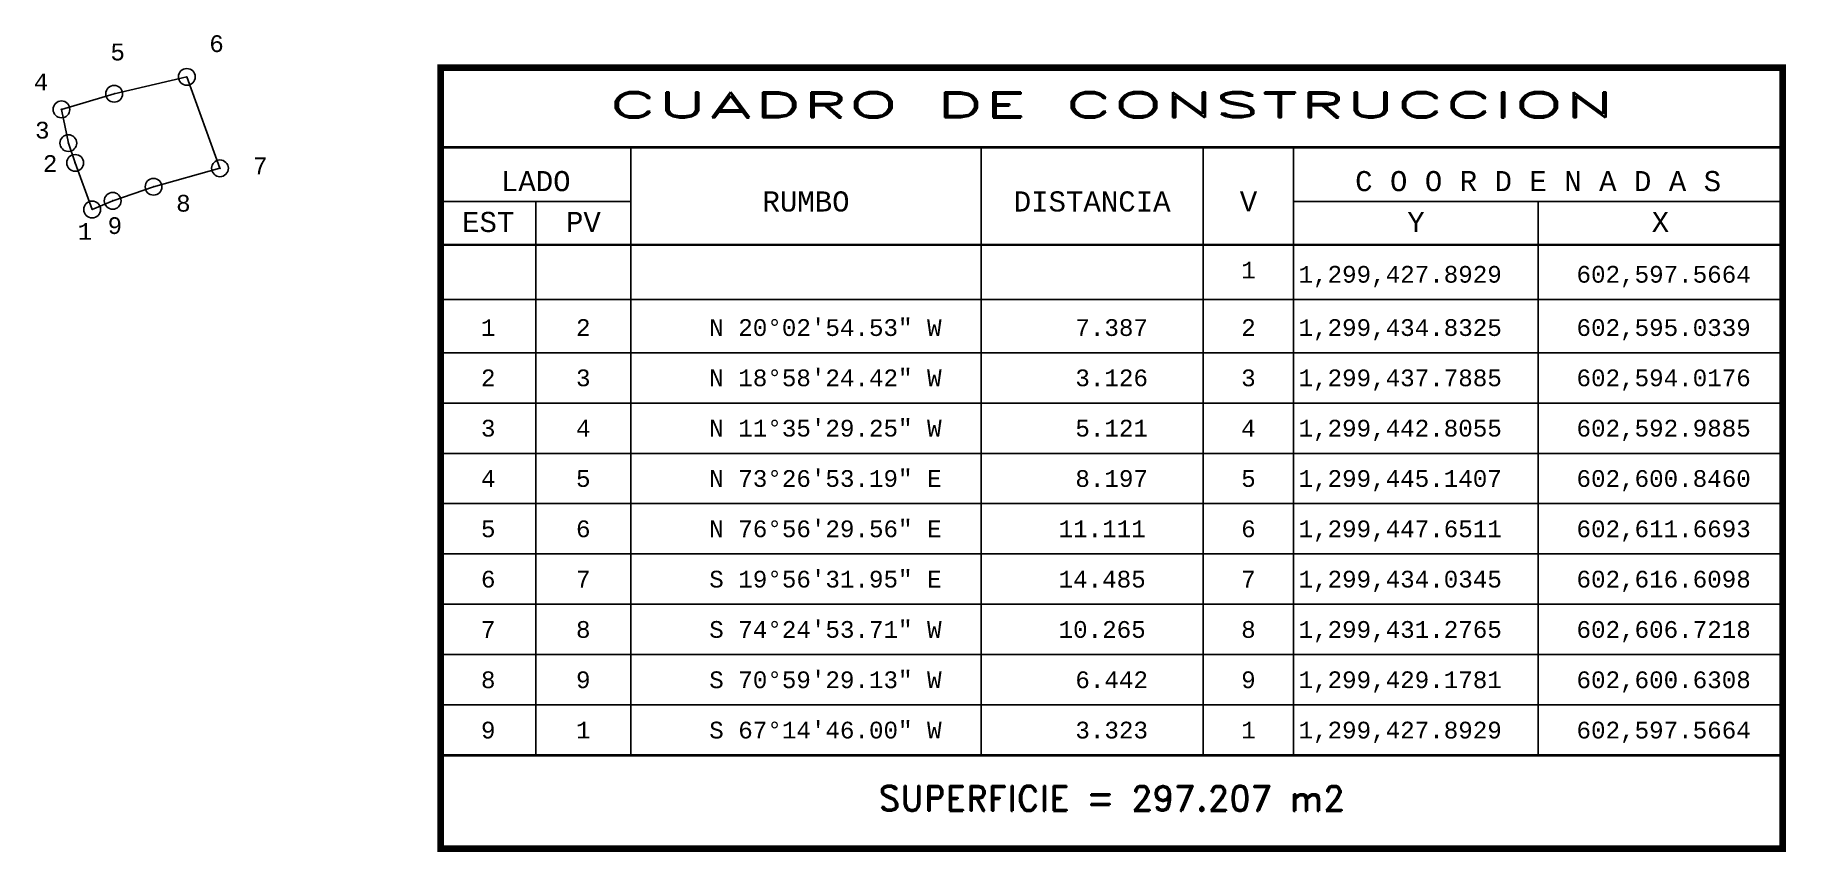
# Model space of a CAD drawing. Header units: millimetres. Extents: x 602589 to 602850, y 1299332 to 1299454.
import ezdxf
from ezdxf.enums import TextEntityAlignment as Align

# ---------------------------------------------------------------- set-up
doc = ezdxf.new("R2010")
doc.units = ezdxf.units.MM
doc.header["$PDMODE"] = 32
doc.header["$PDSIZE"] = 2.5
for name, color, linetype in [('CVL_CUADCON', 1, 'Continuous'), ('CVL_CUADCON_LIN', 8, 'Continuous'), ('CVL_CUADCON_TIT', 1, 'Continuous'), ('CVL_CUADCON_TX', 2, 'Continuous'), ('CVL_PUNTO', 2, 'Continuous'), ('CVL_PUNTO_NUM', 2, 'Continuous')]:
    doc.layers.add(name, color=color, linetype=linetype)
doc.styles.add('HUECA1', font='hueca1.shx')
doc.styles.add('MONOTXT4', font='monotxt4.shx')

msp = doc.modelspace()

# ---------------------------------------------------------------- linework, layer by layer
at = {"color": 7, "true_color": 0xffffff}
msp.add_lwpolyline([(602592.99, 1299442.81), (602600.85, 1299445.14), (602611.67, 1299447.65), (602616.61, 1299434.03), (602606.72, 1299431.28), (602600.63, 1299429.18), (602597.57, 1299427.89), (602595.03, 1299434.83), (602594.02, 1299437.79), (602592.99, 1299442.81)], dxfattribs=at)
at = {"layer": 'CVL_CUADCON', "color": 1, "linetype": 'Continuous', "const_width": 1, "flags": 128}
msp.add_lwpolyline([(602649.51, 1299449.04), (602849.44, 1299449.04), (602849.44, 1299332.62), (602649.51, 1299332.62)], close=True, dxfattribs=at)
at = {"layer": 'CVL_CUADCON', "color": 1, "linetype": 'Continuous', "const_width": 0.375, "flags": 128}
for points in [[(602649.51, 1299437.16), (602849.44, 1299437.16)], [(602649.51, 1299422.62), (602849.44, 1299422.62)], [(602649.51, 1299346.54), (602849.44, 1299346.54)]]:
    msp.add_lwpolyline(points, dxfattribs=at)
at = {"layer": 'CVL_CUADCON_LIN', "color": 8, "linetype": 'Continuous'}
for p, q in [((602677.83, 1299437.16), (602677.83, 1299346.54)), ((602730.01, 1299437.16), (602730.01, 1299346.54)), ((602763.12, 1299437.16), (602763.12, 1299346.54)), ((602776.58, 1299437.16), (602776.58, 1299346.54)), ((602649.51, 1299429.09), (602677.83, 1299429.09)), ((602663.66, 1299429.09), (602663.66, 1299346.54)), ((602776.58, 1299429.09), (602849.44, 1299429.09)), ((602813.01, 1299429.09), (602813.01, 1299346.54)), ((602649.51, 1299414.48), (602849.44, 1299414.48)), ((602649.51, 1299406.54), (602849.44, 1299406.54)), ((602649.51, 1299399.04), (602849.44, 1299399.04)), ((602649.51, 1299391.54), (602849.44, 1299391.54)), ((602649.51, 1299384.04), (602849.44, 1299384.04)), ((602649.51, 1299376.54), (602849.44, 1299376.54)), ((602649.51, 1299369.04), (602849.44, 1299369.04)), ((602649.51, 1299361.54), (602849.44, 1299361.54)), ((602649.51, 1299354.04), (602849.44, 1299354.04)), ((602649.51, 1299346.54), (602849.44, 1299346.54))]:
    msp.add_line(p, q, dxfattribs=at)
at = {"layer": 'CVL_PUNTO', "color": 2}
for p in [(602611.67, 1299447.65), (602600.85, 1299445.14), (602592.99, 1299442.81), (602594.02, 1299437.79), (602595.03, 1299434.83), (602616.61, 1299434.03), (602606.72, 1299431.28), (602600.63, 1299429.18), (602597.57, 1299427.89)]:
    msp.add_point(p, dxfattribs=at)

# ---------------------------------------------------------------- texts
at = {"layer": 'CVL_CUADCON_TIT', "color": 1, "style": 'HUECA1', "width": 1.758658}
msp.add_text('CUADRO DE CONSTRUCCION', height=3.75, dxfattribs=at).set_placement((602674.51, 1299441.61), (602824.44, 1299441.61), align=Align.FIT)
at = {"layer": 'CVL_CUADCON_TIT', "color": 1, "style": 'MONOTXT4'}
for s, p in [('LADO', (602663.66, 1299430.62)), ('C O O R D E N A D A S', (602813.01, 1299430.62)), ('EST', (602656.58, 1299424.53)), ('PV', (602670.76, 1299424.53)), ('Y', (602794.81, 1299424.53)), ('X', (602831.23, 1299424.53))]:
    msp.add_text(s, height=3, dxfattribs=at).set_placement(p, align=Align.CENTER)
at = {"layer": 'CVL_CUADCON_TIT', "color": 1}
for s, height, style, p in [('RUMBO', 3, 'MONOTXT4', (602703.93, 1299429.09)), ('DISTANCIA', 3, 'MONOTXT4', (602746.56, 1299429.09)), ('V', 3, 'MONOTXT4', (602769.86, 1299429.09)), ('SUPERFICIE = 297.207 m2', 3.75, 'HUECA1', (602749.47, 1299340.12))]:
    msp.add_text(s, height=height, dxfattribs=dict(at, style=style)).set_placement(p, align=Align.MIDDLE)
at = {"layer": 'CVL_CUADCON_TX', "color": 2, "style": 'MONOTXT4'}
for s, p in [('1', (602769.85, 1299417.61)), ('1', (602656.58, 1299409.04)), ('2', (602670.74, 1299409.04)), ('2', (602769.85, 1299409.04)), ('2', (602656.58, 1299401.54)), ('3', (602670.74, 1299401.54)), ('3', (602769.85, 1299401.54)), ('3', (602656.58, 1299394.04)), ('4', (602670.74, 1299394.04)), ('4', (602769.85, 1299394.04)), ('4', (602656.58, 1299386.54)), ('5', (602670.74, 1299386.54)), ('5', (602769.85, 1299386.54)), ('5', (602656.58, 1299379.04)), ('6', (602670.74, 1299379.04)), ('6', (602769.85, 1299379.04)), ('6', (602656.58, 1299371.54)), ('7', (602670.74, 1299371.54)), ('7', (602769.85, 1299371.54)), ('7', (602656.58, 1299364.04)), ('8', (602670.74, 1299364.04)), ('8', (602769.85, 1299364.04)), ('8', (602656.58, 1299356.54)), ('9', (602670.74, 1299356.54)), ('9', (602769.85, 1299356.54)), ('9', (602656.58, 1299349.04)), ('1', (602670.74, 1299349.04)), ('1', (602769.85, 1299349.04))]:
    msp.add_text(s, height=2.5, dxfattribs=at).set_placement(p, align=Align.CENTER)
for s, p in [('1,299,427.8929', (602777.31, 1299416.98)), ('602,597.5664', (602818.73, 1299416.98)), ('N 20%%d02\'54.53" W', (602689.51, 1299409.04)), ('7.387', (602744.06, 1299409.04)), ('1,299,434.8325', (602777.31, 1299409.04)), ('602,595.0339', (602818.73, 1299409.04)), ('N 18%%d58\'24.42" W', (602689.51, 1299401.54)), ('3.126', (602744.06, 1299401.54)), ('1,299,437.7885', (602777.31, 1299401.54)), ('602,594.0176', (602818.73, 1299401.54)), ('N 11%%d35\'29.25" W', (602689.51, 1299394.04)), ('5.121', (602744.06, 1299394.04)), ('1,299,442.8055', (602777.31, 1299394.04)), ('602,592.9885', (602818.73, 1299394.04)), ('N 73%%d26\'53.19" E', (602689.51, 1299386.54)), ('8.197', (602744.06, 1299386.54)), ('1,299,445.1407', (602777.31, 1299386.54)), ('602,600.8460', (602818.73, 1299386.54)), ('N 76%%d56\'29.56" E', (602689.51, 1299379.04)), ('11.111', (602741.56, 1299379.04)), ('1,299,447.6511', (602777.31, 1299379.04)), ('602,611.6693', (602818.73, 1299379.04)), ('S 19%%d56\'31.95" E', (602689.51, 1299371.54)), ('14.485', (602741.56, 1299371.54)), ('1,299,434.0345', (602777.31, 1299371.54)), ('602,616.6098', (602818.73, 1299371.54)), ('S 74%%d24\'53.71" W', (602689.51, 1299364.04)), ('10.265', (602741.56, 1299364.04)), ('1,299,431.2765', (602777.31, 1299364.04)), ('602,606.7218', (602818.73, 1299364.04)), ('S 70%%d59\'29.13" W', (602689.51, 1299356.54)), ('6.442', (602744.06, 1299356.54)), ('1,299,429.1781', (602777.31, 1299356.54)), ('602,600.6308', (602818.73, 1299356.54)), ('S 67%%d14\'46.00" W', (602689.51, 1299349.04)), ('3.323', (602744.06, 1299349.04)), ('1,299,427.8929', (602777.31, 1299349.04)), ('602,597.5664', (602818.73, 1299349.04))]:
    msp.add_text(s, height=2.5, dxfattribs=at).set_placement(p)
at = {"layer": 'CVL_PUNTO_NUM', "color": 2, "style": 'MONOTXT4'}
for s, p in [('6', (602615.02, 1299451.36)), ('5', (602600.29, 1299450.11)), ('4', (602588.87, 1299445.65)), ('3', (602589.06, 1299438.46)), ('2', (602590.22, 1299433.48)), ('7', (602621.53, 1299433.14)), ('8', (602610.08, 1299427.57)), ('1', (602595.41, 1299423.38)), ('9', (602599.87, 1299424.24))]:
    msp.add_text(s, height=2.5, dxfattribs=at).set_placement(p)

doc.saveas('drawing.dxf')
